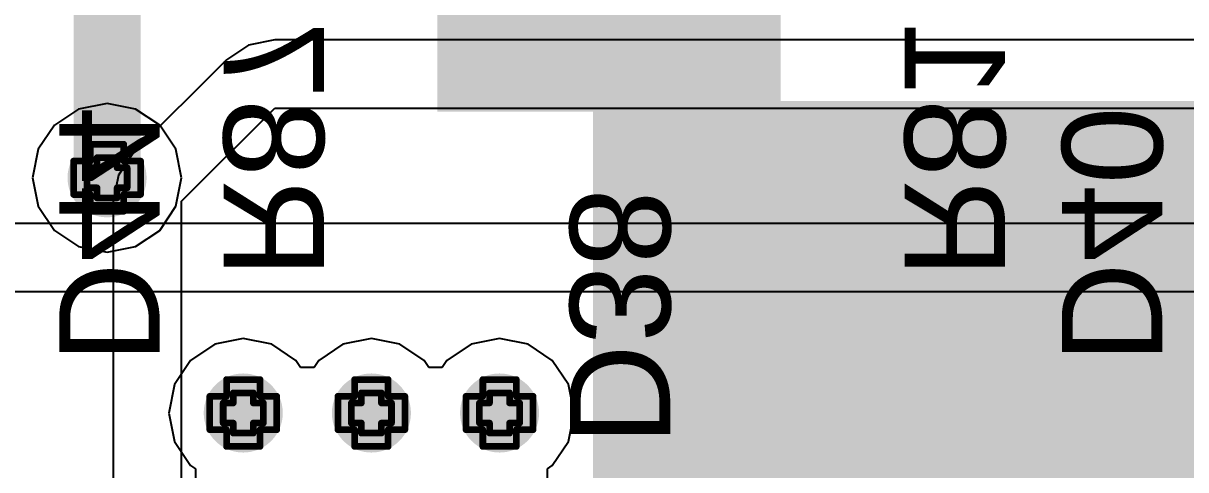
# Model space of a CAD drawing. Header units: inches. Extents: x 0 to 198, y 0 to 199.
# Drawn here: x 0.5417 to 0.889, y 3.9828 to 4.1162 of the extents above; entities that cross this region are included whole.
import ezdxf

# ---------------------------------------------------------------- set-up
doc = ezdxf.new("R2010")
doc.units = ezdxf.units.IN
doc.header["$MEASUREMENT"] = 0
for name, color, linetype in [('Bottom Layer', 5, 'Continuous'), ('Bottom Overlay', 54, 'Continuous'), ('Bottom Paste', 16, 'Continuous'), ('Bottom Solder', 6, 'Continuous'), ('Drill Drawing', 1, 'Continuous'), ('Layer 1', 16, 'Continuous'), ('Layer 2', 76, 'Continuous'), ('Top Layer', 1, 'Continuous'), ('Top Paste', 8, 'Continuous'), ('Top Solder', 216, 'Continuous'), ('Via Holes', 16, 'Continuous')]:
    doc.layers.add(name, color=color, linetype=linetype)
doc.styles.add('Arial', font='', dxfattribs={"height": 0.2})
doc.styles.get('Arial').set_extended_font_data('Arial')

# ---------------------------------------------------------------- blocks, each defined once
blk = doc.blocks.new('BH_18650_B1BA002_19')
at = {"layer": 'Top Layer'}
blk.add_hatch(color=1, dxfattribs=at).paths.add_polyline_path([(-0.30748, 1.7265), (-0.00748, 1.7265), (-0.00748, 1.5265), (-0.30748, 1.5265)])
at = {"layer": 'Top Paste'}
blk.add_hatch(color=8, dxfattribs=at).paths.add_polyline_path([(-0.30748, 1.7265), (-0.00748, 1.7265), (-0.00748, 1.5265), (-0.30748, 1.5265)])
at = {"layer": 'Top Solder'}
blk.add_hatch(color=216, dxfattribs=at).paths.add_polyline_path([(-0.30948, 1.7285), (-0.00548, 1.7285), (-0.00548, 1.5245), (-0.30948, 1.5245)])
blk = doc.blocks.new('SMB__B_261')
at = {"layer": 'Bottom Layer'}
for points in [[(-0.03543, 0.04724), (-0.03543, -0.04724), (-0.14567, -0.04724), (-0.14567, 0.04724)], [(0.14567, 0.04724), (0.14567, -0.04724), (0.03543, -0.04724), (0.03543, 0.04724)]]:
    blk.add_hatch(color=5, dxfattribs=at).paths.add_polyline_path(points)
at = {"layer": 'Bottom Overlay'}
for points in [[(0.10194, 0.04899), (0.18994, 0.04899), (0.18994, 0.07499), (0.10194, 0.07499)], [(0.14694, -0.05301), (0.18994, -0.05301), (0.18994, 0.06499), (0.14694, 0.06499)], [(0.10194, -0.07501), (0.18994, -0.07501), (0.18994, -0.04901), (0.10194, -0.04901)]]:
    blk.add_hatch(color=54, dxfattribs=at).paths.add_polyline_path(points)
at = {"layer": 'Bottom Paste'}
for points in [[(-0.03543, 0.04724), (-0.03543, -0.04724), (-0.14567, -0.04724), (-0.14567, 0.04724)], [(0.14567, 0.04724), (0.14567, -0.04724), (0.03543, -0.04724), (0.03543, 0.04724)]]:
    blk.add_hatch(color=16, dxfattribs=at).paths.add_polyline_path(points)
at = {"layer": 'Bottom Solder'}
for points in [[(-0.03143, 0.05124), (-0.03143, -0.05124), (-0.14967, -0.05124), (-0.14967, 0.05124)], [(0.14967, 0.05124), (0.14967, -0.05124), (0.03143, -0.05124), (0.03143, 0.05124)]]:
    blk.add_hatch(color=6, dxfattribs=at).paths.add_polyline_path(points)
at = {"layer": 'Bottom Overlay'}
for points in [[(-0.087, 0.073, 0.005, 0.005, 0), (0.102, 0.073, 0.005, 0.005, 0)], [(-0.087, 0.073, 0.005, 0.005, 0), (-0.087, 0.055, 0.005, 0.005, 0)], [(-0.087, -0.055, 0.005, 0.005, 0), (-0.087, -0.073, 0.005, 0.005, 0)], [(-0.087, -0.073, 0.005, 0.005, 0), (0.102, -0.073, 0.005, 0.005, 0)]]:
    blk.add_lwpolyline(points, format="xyseb", dxfattribs=at)
for points in [[(-0.08825, 0.073, 0.0025, 0.0025, 1), (-0.08575, 0.073, 0.0025, 0.0025, 1)], [(-0.08825, 0.073, 0.0025, 0.0025, 1), (-0.08575, 0.073, 0.0025, 0.0025, 1)], [(0.10075, 0.073, 0.0025, 0.0025, 1), (0.10325, 0.073, 0.0025, 0.0025, 1)], [(-0.08825, 0.055, 0.0025, 0.0025, 1), (-0.08575, 0.055, 0.0025, 0.0025, 1)], [(-0.08825, -0.055, 0.0025, 0.0025, 1), (-0.08575, -0.055, 0.0025, 0.0025, 1)], [(-0.08825, -0.073, 0.0025, 0.0025, 1), (-0.08575, -0.073, 0.0025, 0.0025, 1)], [(-0.08825, -0.073, 0.0025, 0.0025, 1), (-0.08575, -0.073, 0.0025, 0.0025, 1)], [(0.10075, -0.073, 0.0025, 0.0025, 1), (0.10325, -0.073, 0.0025, 0.0025, 1)]]:
    blk.add_lwpolyline(points, format="xyseb", close=True, dxfattribs=at)

msp = doc.modelspace()

# ---------------------------------------------------------------- hatches: boundary and pattern name
at = {"layer": 'Bottom Layer'}
h = msp.add_hatch(color=5, dxfattribs=at)
edge = h.paths.add_edge_path()
edge.add_arc((0.56676, 4.07), 0.01181, 0, 360)
h = msp.add_hatch(color=5, dxfattribs=at)
edge = h.paths.add_edge_path()
edge.add_arc((0.60744, 3.99973), 0.01181, 0, 360)
h = msp.add_hatch(color=5, dxfattribs=at)
edge = h.paths.add_edge_path()
edge.add_arc((0.64572, 3.99973), 0.01181, 0, 360)
h = msp.add_hatch(color=5, dxfattribs=at)
edge = h.paths.add_edge_path()
edge.add_arc((0.684, 3.99973), 0.01181, 0, 360)
at = {"layer": 'Layer 1'}
h = msp.add_hatch(color=16, dxfattribs=at)
edge = h.paths.add_edge_path()
edge.add_arc((0.56676, 4.07), 0.01181, 0, 360)
h = msp.add_hatch(color=16, dxfattribs=at)
edge = h.paths.add_edge_path()
edge.add_arc((0.60744, 3.99973), 0.01181, 0, 360)
h = msp.add_hatch(color=16, dxfattribs=at)
edge = h.paths.add_edge_path()
edge.add_arc((0.64572, 3.99973), 0.01181, 0, 360)
h = msp.add_hatch(color=16, dxfattribs=at)
edge = h.paths.add_edge_path()
edge.add_arc((0.684, 3.99973), 0.01181, 0, 360)
at = {"layer": 'Layer 2'}
h = msp.add_hatch(color=76, dxfattribs=at)
edge = h.paths.add_edge_path()
edge.add_arc((0.56676, 4.07), 0.01181, 0, 360)
h = msp.add_hatch(color=76, dxfattribs=at)
edge = h.paths.add_edge_path()
edge.add_arc((0.60744, 3.99973), 0.01181, 0, 360)
h = msp.add_hatch(color=76, dxfattribs=at)
edge = h.paths.add_edge_path()
edge.add_arc((0.64572, 3.99973), 0.01181, 0, 360)
h = msp.add_hatch(color=76, dxfattribs=at)
edge = h.paths.add_edge_path()
edge.add_arc((0.684, 3.99973), 0.01181, 0, 360)
at = {"layer": 'Top Layer'}
h = msp.add_hatch(color=1, dxfattribs=at)
edge = h.paths.add_edge_path()
edge.add_arc((0.56676, 4.07), 0.01181, 0, 360)
h = msp.add_hatch(color=1, dxfattribs=at)
edge = h.paths.add_edge_path()
edge.add_arc((0.60744, 3.99973), 0.01181, 0, 360)
h = msp.add_hatch(color=1, dxfattribs=at)
edge = h.paths.add_edge_path()
edge.add_arc((0.64572, 3.99973), 0.01181, 0, 360)
h = msp.add_hatch(color=1, dxfattribs=at)
edge = h.paths.add_edge_path()
edge.add_arc((0.684, 3.99973), 0.01181, 0, 360)
at = {"layer": 'Via Holes'}
h = msp.add_hatch(color=7, dxfattribs=at)
edge = h.paths.add_edge_path()
edge.add_arc((0.56676, 4.07), 0.00591, 0, 360)
h = msp.add_hatch(color=7, dxfattribs=at)
edge = h.paths.add_edge_path()
edge.add_arc((0.60744, 3.99973), 0.00591, 0, 360)
h = msp.add_hatch(color=7, dxfattribs=at)
edge = h.paths.add_edge_path()
edge.add_arc((0.64572, 3.99973), 0.00591, 0, 360)
h = msp.add_hatch(color=7, dxfattribs=at)
edge = h.paths.add_edge_path()
edge.add_arc((0.684, 3.99973), 0.00591, 0, 360)

# ---------------------------------------------------------------- linework, layer by layer
at = {"layer": 'Bottom Layer'}
for p, q in [((1.055, 4.05639), (0.36702, 4.05639)), ((0.36702, 4.036), (1.055, 4.036))]:
    msp.add_line(p, q, dxfattribs=at)
for points in [[(0.56676, 4.07, 0.02, 0.02, 0), (0.56676, 4.13892, 0.02, 0.02, 0)], [(0.68157, 4.10381, 0.02, 0.02, 0), (0.71668, 4.13892, 0.02, 0.02, 0)]]:
    msp.add_lwpolyline(points, format="xyseb", dxfattribs=at)
for points in [[(0.67657, 4.10381, 0.01, 0.01, 1), (0.68657, 4.10381, 0.01, 0.01, 1)], [(0.56176, 4.07, 0.01, 0.01, 1), (0.57176, 4.07, 0.01, 0.01, 1)]]:
    msp.add_lwpolyline(points, format="xyseb", close=True, dxfattribs=at)
at = {"layer": 'Drill Drawing'}
for points in [[(0.56176, 4.075, 0.002, 0.002, 0), (0.56176, 4.08, 0.002, 0.002, 0)], [(0.56176, 4.08, 0.002, 0.002, 0), (0.57176, 4.08, 0.002, 0.002, 0)], [(0.57176, 4.075, 0.002, 0.002, 0), (0.57176, 4.08, 0.002, 0.002, 0)], [(0.56376, 4.073, 0.002, 0.002, 0), (0.56376, 4.076, 0.002, 0.002, 0)], [(0.56376, 4.076, 0.002, 0.002, 0), (0.56976, 4.076, 0.002, 0.002, 0)], [(0.56976, 4.073, 0.002, 0.002, 0), (0.56976, 4.076, 0.002, 0.002, 0)], [(0.55676, 4.065, 0.002, 0.002, 0), (0.55676, 4.075, 0.002, 0.002, 0)], [(0.55676, 4.075, 0.002, 0.002, 0), (0.56176, 4.075, 0.002, 0.002, 0)], [(0.56076, 4.067, 0.002, 0.002, 0), (0.56076, 4.073, 0.002, 0.002, 0)], [(0.56076, 4.073, 0.002, 0.002, 0), (0.56376, 4.073, 0.002, 0.002, 0)], [(0.56976, 4.073, 0.002, 0.002, 0), (0.57276, 4.073, 0.002, 0.002, 0)], [(0.57176, 4.075, 0.002, 0.002, 0), (0.57676, 4.075, 0.002, 0.002, 0)], [(0.57276, 4.067, 0.002, 0.002, 0), (0.57276, 4.073, 0.002, 0.002, 0)], [(0.57676, 4.065, 0.002, 0.002, 0), (0.57676, 4.075, 0.002, 0.002, 0)], [(0.56076, 4.067, 0.002, 0.002, 0), (0.56376, 4.067, 0.002, 0.002, 0)], [(0.56376, 4.064, 0.002, 0.002, 0), (0.56376, 4.067, 0.002, 0.002, 0)], [(0.56976, 4.067, 0.002, 0.002, 0), (0.57276, 4.067, 0.002, 0.002, 0)], [(0.56976, 4.064, 0.002, 0.002, 0), (0.56976, 4.067, 0.002, 0.002, 0)], [(0.55676, 4.065, 0.002, 0.002, 0), (0.56176, 4.065, 0.002, 0.002, 0)], [(0.56176, 4.06, 0.002, 0.002, 0), (0.56176, 4.065, 0.002, 0.002, 0)], [(0.56376, 4.064, 0.002, 0.002, 0), (0.56976, 4.064, 0.002, 0.002, 0)], [(0.57176, 4.065, 0.002, 0.002, 0), (0.57676, 4.065, 0.002, 0.002, 0)], [(0.57176, 4.06, 0.002, 0.002, 0), (0.57176, 4.065, 0.002, 0.002, 0)], [(0.56176, 4.06, 0.002, 0.002, 0), (0.57176, 4.06, 0.002, 0.002, 0)], [(0.60244, 4.00473, 0.002, 0.002, 0), (0.60244, 4.00973, 0.002, 0.002, 0)], [(0.60244, 4.00973, 0.002, 0.002, 0), (0.61244, 4.00973, 0.002, 0.002, 0)], [(0.61244, 4.00473, 0.002, 0.002, 0), (0.61244, 4.00973, 0.002, 0.002, 0)], [(0.64072, 4.00473, 0.002, 0.002, 0), (0.64072, 4.00973, 0.002, 0.002, 0)], [(0.64072, 4.00973, 0.002, 0.002, 0), (0.65072, 4.00973, 0.002, 0.002, 0)], [(0.65072, 4.00473, 0.002, 0.002, 0), (0.65072, 4.00973, 0.002, 0.002, 0)], [(0.679, 4.00473, 0.002, 0.002, 0), (0.679, 4.00973, 0.002, 0.002, 0)], [(0.679, 4.00973, 0.002, 0.002, 0), (0.689, 4.00973, 0.002, 0.002, 0)], [(0.689, 4.00473, 0.002, 0.002, 0), (0.689, 4.00973, 0.002, 0.002, 0)], [(0.59744, 3.99473, 0.002, 0.002, 0), (0.59744, 4.00473, 0.002, 0.002, 0)], [(0.59744, 4.00473, 0.002, 0.002, 0), (0.60244, 4.00473, 0.002, 0.002, 0)], [(0.60444, 4.00273, 0.002, 0.002, 0), (0.60444, 4.00573, 0.002, 0.002, 0)], [(0.60444, 4.00573, 0.002, 0.002, 0), (0.61044, 4.00573, 0.002, 0.002, 0)], [(0.61044, 4.00273, 0.002, 0.002, 0), (0.61044, 4.00573, 0.002, 0.002, 0)], [(0.61244, 4.00473, 0.002, 0.002, 0), (0.61744, 4.00473, 0.002, 0.002, 0)], [(0.61744, 3.99473, 0.002, 0.002, 0), (0.61744, 4.00473, 0.002, 0.002, 0)], [(0.63572, 3.99473, 0.002, 0.002, 0), (0.63572, 4.00473, 0.002, 0.002, 0)], [(0.63572, 4.00473, 0.002, 0.002, 0), (0.64072, 4.00473, 0.002, 0.002, 0)], [(0.64272, 4.00273, 0.002, 0.002, 0), (0.64272, 4.00573, 0.002, 0.002, 0)], [(0.64272, 4.00573, 0.002, 0.002, 0), (0.64872, 4.00573, 0.002, 0.002, 0)], [(0.64872, 4.00273, 0.002, 0.002, 0), (0.64872, 4.00573, 0.002, 0.002, 0)], [(0.65072, 4.00473, 0.002, 0.002, 0), (0.65572, 4.00473, 0.002, 0.002, 0)], [(0.65572, 3.99473, 0.002, 0.002, 0), (0.65572, 4.00473, 0.002, 0.002, 0)], [(0.674, 3.99473, 0.002, 0.002, 0), (0.674, 4.00473, 0.002, 0.002, 0)], [(0.674, 4.00473, 0.002, 0.002, 0), (0.679, 4.00473, 0.002, 0.002, 0)], [(0.681, 4.00273, 0.002, 0.002, 0), (0.681, 4.00573, 0.002, 0.002, 0)], [(0.681, 4.00573, 0.002, 0.002, 0), (0.687, 4.00573, 0.002, 0.002, 0)], [(0.687, 4.00273, 0.002, 0.002, 0), (0.687, 4.00573, 0.002, 0.002, 0)], [(0.689, 4.00473, 0.002, 0.002, 0), (0.694, 4.00473, 0.002, 0.002, 0)], [(0.694, 3.99473, 0.002, 0.002, 0), (0.694, 4.00473, 0.002, 0.002, 0)], [(0.60144, 3.99673, 0.002, 0.002, 0), (0.60144, 4.00273, 0.002, 0.002, 0)], [(0.60144, 4.00273, 0.002, 0.002, 0), (0.60444, 4.00273, 0.002, 0.002, 0)], [(0.61044, 4.00273, 0.002, 0.002, 0), (0.61344, 4.00273, 0.002, 0.002, 0)], [(0.61344, 3.99673, 0.002, 0.002, 0), (0.61344, 4.00273, 0.002, 0.002, 0)], [(0.63972, 3.99673, 0.002, 0.002, 0), (0.63972, 4.00273, 0.002, 0.002, 0)], [(0.63972, 4.00273, 0.002, 0.002, 0), (0.64272, 4.00273, 0.002, 0.002, 0)], [(0.64872, 4.00273, 0.002, 0.002, 0), (0.65172, 4.00273, 0.002, 0.002, 0)], [(0.65172, 3.99673, 0.002, 0.002, 0), (0.65172, 4.00273, 0.002, 0.002, 0)], [(0.678, 3.99673, 0.002, 0.002, 0), (0.678, 4.00273, 0.002, 0.002, 0)], [(0.678, 4.00273, 0.002, 0.002, 0), (0.681, 4.00273, 0.002, 0.002, 0)], [(0.687, 4.00273, 0.002, 0.002, 0), (0.69, 4.00273, 0.002, 0.002, 0)], [(0.69, 3.99673, 0.002, 0.002, 0), (0.69, 4.00273, 0.002, 0.002, 0)], [(0.60144, 3.99673, 0.002, 0.002, 0), (0.60444, 3.99673, 0.002, 0.002, 0)], [(0.60444, 3.99373, 0.002, 0.002, 0), (0.60444, 3.99673, 0.002, 0.002, 0)], [(0.61044, 3.99673, 0.002, 0.002, 0), (0.61344, 3.99673, 0.002, 0.002, 0)], [(0.61044, 3.99373, 0.002, 0.002, 0), (0.61044, 3.99673, 0.002, 0.002, 0)], [(0.63972, 3.99673, 0.002, 0.002, 0), (0.64272, 3.99673, 0.002, 0.002, 0)], [(0.64272, 3.99373, 0.002, 0.002, 0), (0.64272, 3.99673, 0.002, 0.002, 0)], [(0.64872, 3.99673, 0.002, 0.002, 0), (0.65172, 3.99673, 0.002, 0.002, 0)], [(0.64872, 3.99373, 0.002, 0.002, 0), (0.64872, 3.99673, 0.002, 0.002, 0)], [(0.678, 3.99673, 0.002, 0.002, 0), (0.681, 3.99673, 0.002, 0.002, 0)], [(0.681, 3.99373, 0.002, 0.002, 0), (0.681, 3.99673, 0.002, 0.002, 0)], [(0.687, 3.99673, 0.002, 0.002, 0), (0.69, 3.99673, 0.002, 0.002, 0)], [(0.687, 3.99373, 0.002, 0.002, 0), (0.687, 3.99673, 0.002, 0.002, 0)], [(0.59744, 3.99473, 0.002, 0.002, 0), (0.60244, 3.99473, 0.002, 0.002, 0)], [(0.60244, 3.98973, 0.002, 0.002, 0), (0.60244, 3.99473, 0.002, 0.002, 0)], [(0.60444, 3.99373, 0.002, 0.002, 0), (0.61044, 3.99373, 0.002, 0.002, 0)], [(0.61244, 3.99473, 0.002, 0.002, 0), (0.61744, 3.99473, 0.002, 0.002, 0)], [(0.61244, 3.98973, 0.002, 0.002, 0), (0.61244, 3.99473, 0.002, 0.002, 0)], [(0.63572, 3.99473, 0.002, 0.002, 0), (0.64072, 3.99473, 0.002, 0.002, 0)], [(0.64072, 3.98973, 0.002, 0.002, 0), (0.64072, 3.99473, 0.002, 0.002, 0)], [(0.64272, 3.99373, 0.002, 0.002, 0), (0.64872, 3.99373, 0.002, 0.002, 0)], [(0.65072, 3.99473, 0.002, 0.002, 0), (0.65572, 3.99473, 0.002, 0.002, 0)], [(0.65072, 3.98973, 0.002, 0.002, 0), (0.65072, 3.99473, 0.002, 0.002, 0)], [(0.674, 3.99473, 0.002, 0.002, 0), (0.679, 3.99473, 0.002, 0.002, 0)], [(0.679, 3.98973, 0.002, 0.002, 0), (0.679, 3.99473, 0.002, 0.002, 0)], [(0.681, 3.99373, 0.002, 0.002, 0), (0.687, 3.99373, 0.002, 0.002, 0)], [(0.689, 3.99473, 0.002, 0.002, 0), (0.694, 3.99473, 0.002, 0.002, 0)], [(0.689, 3.98973, 0.002, 0.002, 0), (0.689, 3.99473, 0.002, 0.002, 0)], [(0.60244, 3.98973, 0.002, 0.002, 0), (0.61244, 3.98973, 0.002, 0.002, 0)], [(0.64072, 3.98973, 0.002, 0.002, 0), (0.65072, 3.98973, 0.002, 0.002, 0)], [(0.679, 3.98973, 0.002, 0.002, 0), (0.689, 3.98973, 0.002, 0.002, 0)]]:
    msp.add_lwpolyline(points, format="xyseb", dxfattribs=at)
for points in [[(0.56126, 4.08, 0.001, 0.001, 1), (0.56226, 4.08, 0.001, 0.001, 1)], [(0.56126, 4.08, 0.001, 0.001, 1), (0.56226, 4.08, 0.001, 0.001, 1)], [(0.57126, 4.08, 0.001, 0.001, 1), (0.57226, 4.08, 0.001, 0.001, 1)], [(0.57126, 4.08, 0.001, 0.001, 1), (0.57226, 4.08, 0.001, 0.001, 1)], [(0.56326, 4.076, 0.001, 0.001, 1), (0.56426, 4.076, 0.001, 0.001, 1)], [(0.56326, 4.076, 0.001, 0.001, 1), (0.56426, 4.076, 0.001, 0.001, 1)], [(0.56926, 4.076, 0.001, 0.001, 1), (0.57026, 4.076, 0.001, 0.001, 1)], [(0.56926, 4.076, 0.001, 0.001, 1), (0.57026, 4.076, 0.001, 0.001, 1)], [(0.55626, 4.075, 0.001, 0.001, 1), (0.55726, 4.075, 0.001, 0.001, 1)], [(0.55626, 4.075, 0.001, 0.001, 1), (0.55726, 4.075, 0.001, 0.001, 1)], [(0.56026, 4.073, 0.001, 0.001, 1), (0.56126, 4.073, 0.001, 0.001, 1)], [(0.56026, 4.073, 0.001, 0.001, 1), (0.56126, 4.073, 0.001, 0.001, 1)], [(0.56126, 4.075, 0.001, 0.001, 1), (0.56226, 4.075, 0.001, 0.001, 1)], [(0.56126, 4.075, 0.001, 0.001, 1), (0.56226, 4.075, 0.001, 0.001, 1)], [(0.56326, 4.073, 0.001, 0.001, 1), (0.56426, 4.073, 0.001, 0.001, 1)], [(0.56326, 4.073, 0.001, 0.001, 1), (0.56426, 4.073, 0.001, 0.001, 1)], [(0.56926, 4.073, 0.001, 0.001, 1), (0.57026, 4.073, 0.001, 0.001, 1)], [(0.56926, 4.073, 0.001, 0.001, 1), (0.57026, 4.073, 0.001, 0.001, 1)], [(0.57126, 4.075, 0.001, 0.001, 1), (0.57226, 4.075, 0.001, 0.001, 1)], [(0.57126, 4.075, 0.001, 0.001, 1), (0.57226, 4.075, 0.001, 0.001, 1)], [(0.57226, 4.073, 0.001, 0.001, 1), (0.57326, 4.073, 0.001, 0.001, 1)], [(0.57226, 4.073, 0.001, 0.001, 1), (0.57326, 4.073, 0.001, 0.001, 1)], [(0.57626, 4.075, 0.001, 0.001, 1), (0.57726, 4.075, 0.001, 0.001, 1)], [(0.57626, 4.075, 0.001, 0.001, 1), (0.57726, 4.075, 0.001, 0.001, 1)], [(0.56026, 4.067, 0.001, 0.001, 1), (0.56126, 4.067, 0.001, 0.001, 1)], [(0.56026, 4.067, 0.001, 0.001, 1), (0.56126, 4.067, 0.001, 0.001, 1)], [(0.56326, 4.067, 0.001, 0.001, 1), (0.56426, 4.067, 0.001, 0.001, 1)], [(0.56326, 4.067, 0.001, 0.001, 1), (0.56426, 4.067, 0.001, 0.001, 1)], [(0.56926, 4.067, 0.001, 0.001, 1), (0.57026, 4.067, 0.001, 0.001, 1)], [(0.56926, 4.067, 0.001, 0.001, 1), (0.57026, 4.067, 0.001, 0.001, 1)], [(0.57226, 4.067, 0.001, 0.001, 1), (0.57326, 4.067, 0.001, 0.001, 1)], [(0.57226, 4.067, 0.001, 0.001, 1), (0.57326, 4.067, 0.001, 0.001, 1)], [(0.55626, 4.065, 0.001, 0.001, 1), (0.55726, 4.065, 0.001, 0.001, 1)], [(0.55626, 4.065, 0.001, 0.001, 1), (0.55726, 4.065, 0.001, 0.001, 1)], [(0.56126, 4.065, 0.001, 0.001, 1), (0.56226, 4.065, 0.001, 0.001, 1)], [(0.56126, 4.065, 0.001, 0.001, 1), (0.56226, 4.065, 0.001, 0.001, 1)], [(0.56326, 4.064, 0.001, 0.001, 1), (0.56426, 4.064, 0.001, 0.001, 1)], [(0.56326, 4.064, 0.001, 0.001, 1), (0.56426, 4.064, 0.001, 0.001, 1)], [(0.56926, 4.064, 0.001, 0.001, 1), (0.57026, 4.064, 0.001, 0.001, 1)], [(0.56926, 4.064, 0.001, 0.001, 1), (0.57026, 4.064, 0.001, 0.001, 1)], [(0.57126, 4.065, 0.001, 0.001, 1), (0.57226, 4.065, 0.001, 0.001, 1)], [(0.57126, 4.065, 0.001, 0.001, 1), (0.57226, 4.065, 0.001, 0.001, 1)], [(0.57626, 4.065, 0.001, 0.001, 1), (0.57726, 4.065, 0.001, 0.001, 1)], [(0.57626, 4.065, 0.001, 0.001, 1), (0.57726, 4.065, 0.001, 0.001, 1)], [(0.56126, 4.06, 0.001, 0.001, 1), (0.56226, 4.06, 0.001, 0.001, 1)], [(0.56126, 4.06, 0.001, 0.001, 1), (0.56226, 4.06, 0.001, 0.001, 1)], [(0.57126, 4.06, 0.001, 0.001, 1), (0.57226, 4.06, 0.001, 0.001, 1)], [(0.57126, 4.06, 0.001, 0.001, 1), (0.57226, 4.06, 0.001, 0.001, 1)], [(0.60194, 4.00973, 0.001, 0.001, 1), (0.60294, 4.00973, 0.001, 0.001, 1)], [(0.60194, 4.00973, 0.001, 0.001, 1), (0.60294, 4.00973, 0.001, 0.001, 1)], [(0.61194, 4.00973, 0.001, 0.001, 1), (0.61294, 4.00973, 0.001, 0.001, 1)], [(0.61194, 4.00973, 0.001, 0.001, 1), (0.61294, 4.00973, 0.001, 0.001, 1)], [(0.64022, 4.00973, 0.001, 0.001, 1), (0.64122, 4.00973, 0.001, 0.001, 1)], [(0.64022, 4.00973, 0.001, 0.001, 1), (0.64122, 4.00973, 0.001, 0.001, 1)], [(0.65022, 4.00973, 0.001, 0.001, 1), (0.65122, 4.00973, 0.001, 0.001, 1)], [(0.65022, 4.00973, 0.001, 0.001, 1), (0.65122, 4.00973, 0.001, 0.001, 1)], [(0.6785, 4.00973, 0.001, 0.001, 1), (0.6795, 4.00973, 0.001, 0.001, 1)], [(0.6785, 4.00973, 0.001, 0.001, 1), (0.6795, 4.00973, 0.001, 0.001, 1)], [(0.6885, 4.00973, 0.001, 0.001, 1), (0.6895, 4.00973, 0.001, 0.001, 1)], [(0.6885, 4.00973, 0.001, 0.001, 1), (0.6895, 4.00973, 0.001, 0.001, 1)], [(0.59694, 4.00473, 0.001, 0.001, 1), (0.59794, 4.00473, 0.001, 0.001, 1)], [(0.59694, 4.00473, 0.001, 0.001, 1), (0.59794, 4.00473, 0.001, 0.001, 1)], [(0.60194, 4.00473, 0.001, 0.001, 1), (0.60294, 4.00473, 0.001, 0.001, 1)], [(0.60194, 4.00473, 0.001, 0.001, 1), (0.60294, 4.00473, 0.001, 0.001, 1)], [(0.60394, 4.00573, 0.001, 0.001, 1), (0.60494, 4.00573, 0.001, 0.001, 1)], [(0.60394, 4.00573, 0.001, 0.001, 1), (0.60494, 4.00573, 0.001, 0.001, 1)], [(0.60994, 4.00573, 0.001, 0.001, 1), (0.61094, 4.00573, 0.001, 0.001, 1)], [(0.60994, 4.00573, 0.001, 0.001, 1), (0.61094, 4.00573, 0.001, 0.001, 1)], [(0.61194, 4.00473, 0.001, 0.001, 1), (0.61294, 4.00473, 0.001, 0.001, 1)], [(0.61194, 4.00473, 0.001, 0.001, 1), (0.61294, 4.00473, 0.001, 0.001, 1)], [(0.61694, 4.00473, 0.001, 0.001, 1), (0.61794, 4.00473, 0.001, 0.001, 1)], [(0.61694, 4.00473, 0.001, 0.001, 1), (0.61794, 4.00473, 0.001, 0.001, 1)], [(0.63522, 4.00473, 0.001, 0.001, 1), (0.63622, 4.00473, 0.001, 0.001, 1)], [(0.63522, 4.00473, 0.001, 0.001, 1), (0.63622, 4.00473, 0.001, 0.001, 1)], [(0.64022, 4.00473, 0.001, 0.001, 1), (0.64122, 4.00473, 0.001, 0.001, 1)], [(0.64022, 4.00473, 0.001, 0.001, 1), (0.64122, 4.00473, 0.001, 0.001, 1)], [(0.64222, 4.00573, 0.001, 0.001, 1), (0.64322, 4.00573, 0.001, 0.001, 1)], [(0.64222, 4.00573, 0.001, 0.001, 1), (0.64322, 4.00573, 0.001, 0.001, 1)], [(0.64822, 4.00573, 0.001, 0.001, 1), (0.64922, 4.00573, 0.001, 0.001, 1)], [(0.64822, 4.00573, 0.001, 0.001, 1), (0.64922, 4.00573, 0.001, 0.001, 1)], [(0.65022, 4.00473, 0.001, 0.001, 1), (0.65122, 4.00473, 0.001, 0.001, 1)], [(0.65022, 4.00473, 0.001, 0.001, 1), (0.65122, 4.00473, 0.001, 0.001, 1)], [(0.65522, 4.00473, 0.001, 0.001, 1), (0.65622, 4.00473, 0.001, 0.001, 1)], [(0.65522, 4.00473, 0.001, 0.001, 1), (0.65622, 4.00473, 0.001, 0.001, 1)], [(0.6735, 4.00473, 0.001, 0.001, 1), (0.6745, 4.00473, 0.001, 0.001, 1)], [(0.6735, 4.00473, 0.001, 0.001, 1), (0.6745, 4.00473, 0.001, 0.001, 1)], [(0.6785, 4.00473, 0.001, 0.001, 1), (0.6795, 4.00473, 0.001, 0.001, 1)], [(0.6785, 4.00473, 0.001, 0.001, 1), (0.6795, 4.00473, 0.001, 0.001, 1)], [(0.6805, 4.00573, 0.001, 0.001, 1), (0.6815, 4.00573, 0.001, 0.001, 1)], [(0.6805, 4.00573, 0.001, 0.001, 1), (0.6815, 4.00573, 0.001, 0.001, 1)], [(0.6865, 4.00573, 0.001, 0.001, 1), (0.6875, 4.00573, 0.001, 0.001, 1)], [(0.6865, 4.00573, 0.001, 0.001, 1), (0.6875, 4.00573, 0.001, 0.001, 1)], [(0.6885, 4.00473, 0.001, 0.001, 1), (0.6895, 4.00473, 0.001, 0.001, 1)], [(0.6885, 4.00473, 0.001, 0.001, 1), (0.6895, 4.00473, 0.001, 0.001, 1)], [(0.6935, 4.00473, 0.001, 0.001, 1), (0.6945, 4.00473, 0.001, 0.001, 1)], [(0.6935, 4.00473, 0.001, 0.001, 1), (0.6945, 4.00473, 0.001, 0.001, 1)], [(0.60094, 4.00273, 0.001, 0.001, 1), (0.60194, 4.00273, 0.001, 0.001, 1)], [(0.60094, 4.00273, 0.001, 0.001, 1), (0.60194, 4.00273, 0.001, 0.001, 1)], [(0.60394, 4.00273, 0.001, 0.001, 1), (0.60494, 4.00273, 0.001, 0.001, 1)], [(0.60394, 4.00273, 0.001, 0.001, 1), (0.60494, 4.00273, 0.001, 0.001, 1)], [(0.60994, 4.00273, 0.001, 0.001, 1), (0.61094, 4.00273, 0.001, 0.001, 1)], [(0.60994, 4.00273, 0.001, 0.001, 1), (0.61094, 4.00273, 0.001, 0.001, 1)], [(0.61294, 4.00273, 0.001, 0.001, 1), (0.61394, 4.00273, 0.001, 0.001, 1)], [(0.61294, 4.00273, 0.001, 0.001, 1), (0.61394, 4.00273, 0.001, 0.001, 1)], [(0.63922, 4.00273, 0.001, 0.001, 1), (0.64022, 4.00273, 0.001, 0.001, 1)], [(0.63922, 4.00273, 0.001, 0.001, 1), (0.64022, 4.00273, 0.001, 0.001, 1)], [(0.64222, 4.00273, 0.001, 0.001, 1), (0.64322, 4.00273, 0.001, 0.001, 1)], [(0.64222, 4.00273, 0.001, 0.001, 1), (0.64322, 4.00273, 0.001, 0.001, 1)], [(0.64822, 4.00273, 0.001, 0.001, 1), (0.64922, 4.00273, 0.001, 0.001, 1)], [(0.64822, 4.00273, 0.001, 0.001, 1), (0.64922, 4.00273, 0.001, 0.001, 1)], [(0.65122, 4.00273, 0.001, 0.001, 1), (0.65222, 4.00273, 0.001, 0.001, 1)], [(0.65122, 4.00273, 0.001, 0.001, 1), (0.65222, 4.00273, 0.001, 0.001, 1)], [(0.6775, 4.00273, 0.001, 0.001, 1), (0.6785, 4.00273, 0.001, 0.001, 1)], [(0.6775, 4.00273, 0.001, 0.001, 1), (0.6785, 4.00273, 0.001, 0.001, 1)], [(0.6805, 4.00273, 0.001, 0.001, 1), (0.6815, 4.00273, 0.001, 0.001, 1)], [(0.6805, 4.00273, 0.001, 0.001, 1), (0.6815, 4.00273, 0.001, 0.001, 1)], [(0.6865, 4.00273, 0.001, 0.001, 1), (0.6875, 4.00273, 0.001, 0.001, 1)], [(0.6865, 4.00273, 0.001, 0.001, 1), (0.6875, 4.00273, 0.001, 0.001, 1)], [(0.6895, 4.00273, 0.001, 0.001, 1), (0.6905, 4.00273, 0.001, 0.001, 1)], [(0.6895, 4.00273, 0.001, 0.001, 1), (0.6905, 4.00273, 0.001, 0.001, 1)], [(0.60094, 3.99673, 0.001, 0.001, 1), (0.60194, 3.99673, 0.001, 0.001, 1)], [(0.60094, 3.99673, 0.001, 0.001, 1), (0.60194, 3.99673, 0.001, 0.001, 1)], [(0.60394, 3.99673, 0.001, 0.001, 1), (0.60494, 3.99673, 0.001, 0.001, 1)], [(0.60394, 3.99673, 0.001, 0.001, 1), (0.60494, 3.99673, 0.001, 0.001, 1)], [(0.60994, 3.99673, 0.001, 0.001, 1), (0.61094, 3.99673, 0.001, 0.001, 1)], [(0.60994, 3.99673, 0.001, 0.001, 1), (0.61094, 3.99673, 0.001, 0.001, 1)], [(0.61294, 3.99673, 0.001, 0.001, 1), (0.61394, 3.99673, 0.001, 0.001, 1)], [(0.61294, 3.99673, 0.001, 0.001, 1), (0.61394, 3.99673, 0.001, 0.001, 1)], [(0.63922, 3.99673, 0.001, 0.001, 1), (0.64022, 3.99673, 0.001, 0.001, 1)], [(0.63922, 3.99673, 0.001, 0.001, 1), (0.64022, 3.99673, 0.001, 0.001, 1)], [(0.64222, 3.99673, 0.001, 0.001, 1), (0.64322, 3.99673, 0.001, 0.001, 1)], [(0.64222, 3.99673, 0.001, 0.001, 1), (0.64322, 3.99673, 0.001, 0.001, 1)], [(0.64822, 3.99673, 0.001, 0.001, 1), (0.64922, 3.99673, 0.001, 0.001, 1)], [(0.64822, 3.99673, 0.001, 0.001, 1), (0.64922, 3.99673, 0.001, 0.001, 1)], [(0.65122, 3.99673, 0.001, 0.001, 1), (0.65222, 3.99673, 0.001, 0.001, 1)], [(0.65122, 3.99673, 0.001, 0.001, 1), (0.65222, 3.99673, 0.001, 0.001, 1)], [(0.6775, 3.99673, 0.001, 0.001, 1), (0.6785, 3.99673, 0.001, 0.001, 1)], [(0.6775, 3.99673, 0.001, 0.001, 1), (0.6785, 3.99673, 0.001, 0.001, 1)], [(0.6805, 3.99673, 0.001, 0.001, 1), (0.6815, 3.99673, 0.001, 0.001, 1)], [(0.6805, 3.99673, 0.001, 0.001, 1), (0.6815, 3.99673, 0.001, 0.001, 1)], [(0.6865, 3.99673, 0.001, 0.001, 1), (0.6875, 3.99673, 0.001, 0.001, 1)], [(0.6865, 3.99673, 0.001, 0.001, 1), (0.6875, 3.99673, 0.001, 0.001, 1)], [(0.6895, 3.99673, 0.001, 0.001, 1), (0.6905, 3.99673, 0.001, 0.001, 1)], [(0.6895, 3.99673, 0.001, 0.001, 1), (0.6905, 3.99673, 0.001, 0.001, 1)], [(0.59694, 3.99473, 0.001, 0.001, 1), (0.59794, 3.99473, 0.001, 0.001, 1)], [(0.59694, 3.99473, 0.001, 0.001, 1), (0.59794, 3.99473, 0.001, 0.001, 1)], [(0.60194, 3.99473, 0.001, 0.001, 1), (0.60294, 3.99473, 0.001, 0.001, 1)], [(0.60194, 3.99473, 0.001, 0.001, 1), (0.60294, 3.99473, 0.001, 0.001, 1)], [(0.60394, 3.99373, 0.001, 0.001, 1), (0.60494, 3.99373, 0.001, 0.001, 1)], [(0.60394, 3.99373, 0.001, 0.001, 1), (0.60494, 3.99373, 0.001, 0.001, 1)], [(0.60994, 3.99373, 0.001, 0.001, 1), (0.61094, 3.99373, 0.001, 0.001, 1)], [(0.60994, 3.99373, 0.001, 0.001, 1), (0.61094, 3.99373, 0.001, 0.001, 1)], [(0.61194, 3.99473, 0.001, 0.001, 1), (0.61294, 3.99473, 0.001, 0.001, 1)], [(0.61194, 3.99473, 0.001, 0.001, 1), (0.61294, 3.99473, 0.001, 0.001, 1)], [(0.61694, 3.99473, 0.001, 0.001, 1), (0.61794, 3.99473, 0.001, 0.001, 1)], [(0.61694, 3.99473, 0.001, 0.001, 1), (0.61794, 3.99473, 0.001, 0.001, 1)], [(0.63522, 3.99473, 0.001, 0.001, 1), (0.63622, 3.99473, 0.001, 0.001, 1)], [(0.63522, 3.99473, 0.001, 0.001, 1), (0.63622, 3.99473, 0.001, 0.001, 1)], [(0.64022, 3.99473, 0.001, 0.001, 1), (0.64122, 3.99473, 0.001, 0.001, 1)], [(0.64022, 3.99473, 0.001, 0.001, 1), (0.64122, 3.99473, 0.001, 0.001, 1)], [(0.64222, 3.99373, 0.001, 0.001, 1), (0.64322, 3.99373, 0.001, 0.001, 1)], [(0.64222, 3.99373, 0.001, 0.001, 1), (0.64322, 3.99373, 0.001, 0.001, 1)], [(0.64822, 3.99373, 0.001, 0.001, 1), (0.64922, 3.99373, 0.001, 0.001, 1)], [(0.64822, 3.99373, 0.001, 0.001, 1), (0.64922, 3.99373, 0.001, 0.001, 1)], [(0.65022, 3.99473, 0.001, 0.001, 1), (0.65122, 3.99473, 0.001, 0.001, 1)], [(0.65022, 3.99473, 0.001, 0.001, 1), (0.65122, 3.99473, 0.001, 0.001, 1)], [(0.65522, 3.99473, 0.001, 0.001, 1), (0.65622, 3.99473, 0.001, 0.001, 1)], [(0.65522, 3.99473, 0.001, 0.001, 1), (0.65622, 3.99473, 0.001, 0.001, 1)], [(0.6735, 3.99473, 0.001, 0.001, 1), (0.6745, 3.99473, 0.001, 0.001, 1)], [(0.6735, 3.99473, 0.001, 0.001, 1), (0.6745, 3.99473, 0.001, 0.001, 1)], [(0.6785, 3.99473, 0.001, 0.001, 1), (0.6795, 3.99473, 0.001, 0.001, 1)], [(0.6785, 3.99473, 0.001, 0.001, 1), (0.6795, 3.99473, 0.001, 0.001, 1)], [(0.6805, 3.99373, 0.001, 0.001, 1), (0.6815, 3.99373, 0.001, 0.001, 1)], [(0.6805, 3.99373, 0.001, 0.001, 1), (0.6815, 3.99373, 0.001, 0.001, 1)], [(0.6865, 3.99373, 0.001, 0.001, 1), (0.6875, 3.99373, 0.001, 0.001, 1)], [(0.6865, 3.99373, 0.001, 0.001, 1), (0.6875, 3.99373, 0.001, 0.001, 1)], [(0.6885, 3.99473, 0.001, 0.001, 1), (0.6895, 3.99473, 0.001, 0.001, 1)], [(0.6885, 3.99473, 0.001, 0.001, 1), (0.6895, 3.99473, 0.001, 0.001, 1)], [(0.6935, 3.99473, 0.001, 0.001, 1), (0.6945, 3.99473, 0.001, 0.001, 1)], [(0.6935, 3.99473, 0.001, 0.001, 1), (0.6945, 3.99473, 0.001, 0.001, 1)], [(0.60194, 3.98973, 0.001, 0.001, 1), (0.60294, 3.98973, 0.001, 0.001, 1)], [(0.60194, 3.98973, 0.001, 0.001, 1), (0.60294, 3.98973, 0.001, 0.001, 1)], [(0.61194, 3.98973, 0.001, 0.001, 1), (0.61294, 3.98973, 0.001, 0.001, 1)], [(0.61194, 3.98973, 0.001, 0.001, 1), (0.61294, 3.98973, 0.001, 0.001, 1)], [(0.64022, 3.98973, 0.001, 0.001, 1), (0.64122, 3.98973, 0.001, 0.001, 1)], [(0.64022, 3.98973, 0.001, 0.001, 1), (0.64122, 3.98973, 0.001, 0.001, 1)], [(0.65022, 3.98973, 0.001, 0.001, 1), (0.65122, 3.98973, 0.001, 0.001, 1)], [(0.65022, 3.98973, 0.001, 0.001, 1), (0.65122, 3.98973, 0.001, 0.001, 1)], [(0.6785, 3.98973, 0.001, 0.001, 1), (0.6795, 3.98973, 0.001, 0.001, 1)], [(0.6785, 3.98973, 0.001, 0.001, 1), (0.6795, 3.98973, 0.001, 0.001, 1)], [(0.6885, 3.98973, 0.001, 0.001, 1), (0.6895, 3.98973, 0.001, 0.001, 1)], [(0.6885, 3.98973, 0.001, 0.001, 1), (0.6895, 3.98973, 0.001, 0.001, 1)]]:
    msp.add_lwpolyline(points, format="xyseb", close=True, dxfattribs=at)
at = {"layer": 'Layer 1'}
for p, q in [((0.60744, 4.02197), (0.59893, 4.02028)), ((0.61595, 4.02028), (0.60744, 4.02197)), ((0.64572, 4.02197), (0.63721, 4.02028)), ((0.65423, 4.02028), (0.64572, 4.02197)), ((0.684, 4.02197), (0.67549, 4.02028)), ((0.69251, 4.02028), (0.684, 4.02197)), ((0.59893, 4.02028), (0.59171, 4.01546)), ((0.62316, 4.01546), (0.61595, 4.02028)), ((0.63721, 4.02028), (0.62999, 4.01546)), ((0.66144, 4.01546), (0.65423, 4.02028)), ((0.67549, 4.02028), (0.66828, 4.01546)), ((0.69972, 4.01546), (0.69251, 4.02028)), ((0.59171, 4.01546), (0.58689, 4.00824)), ((0.62458, 4.01334), (0.62316, 4.01546)), ((0.62999, 4.01546), (0.62858, 4.01334)), ((0.66286, 4.01334), (0.66144, 4.01546)), ((0.66828, 4.01546), (0.66686, 4.01334)), ((0.70455, 4.00824), (0.69972, 4.01546)), ((0.62858, 4.01334), (0.62458, 4.01334)), ((0.66686, 4.01334), (0.66286, 4.01334)), ((0.58689, 4.00824), (0.5852, 3.99973)), ((0.70624, 3.99973), (0.70455, 4.00824)), ((0.5852, 3.99973), (0.58689, 3.99122)), ((0.70455, 3.99122), (0.70624, 3.99973)), ((0.58689, 3.99122), (0.59171, 3.98401)), ((0.69972, 3.98401), (0.70455, 3.99122)), ((0.59171, 3.98401), (0.59315, 3.98305)), ((0.59315, 3.98305), (0.59315, 3.97905)), ((0.69829, 3.98305), (0.69972, 3.98401)), ((0.69829, 3.97905), (0.69829, 3.98305))]:
    msp.add_line(p, q, dxfattribs=at)
at = {"layer": 'Layer 2'}
for p, q in [((0.56676, 4.09224), (0.55825, 4.09055)), ((0.57527, 4.09055), (0.56676, 4.09224)), ((0.55825, 4.09055), (0.55104, 4.08572)), ((0.58249, 4.08572), (0.57527, 4.09055)), ((0.55104, 4.08572), (0.54622, 4.07851)), ((0.58731, 4.07851), (0.58249, 4.08572)), ((0.54622, 4.07851), (0.54453, 4.07)), ((0.589, 4.07), (0.58731, 4.07851)), ((0.54453, 4.07), (0.54622, 4.06149)), ((0.58731, 4.06149), (0.589, 4.07)), ((0.54622, 4.06149), (0.55104, 4.05428)), ((0.58249, 4.05428), (0.58731, 4.06149)), ((0.55104, 4.05428), (0.55825, 4.04945)), ((0.57527, 4.04945), (0.58249, 4.05428)), ((0.55825, 4.04945), (0.56676, 4.04776)), ((0.56676, 4.04776), (0.57527, 4.04945)), ((0.60744, 4.02197), (0.59893, 4.02028)), ((0.61595, 4.02028), (0.60744, 4.02197)), ((0.64572, 4.02197), (0.63721, 4.02028)), ((0.65423, 4.02028), (0.64572, 4.02197)), ((0.684, 4.02197), (0.67549, 4.02028)), ((0.69251, 4.02028), (0.684, 4.02197)), ((0.59893, 4.02028), (0.59171, 4.01546)), ((0.62316, 4.01546), (0.61595, 4.02028)), ((0.63721, 4.02028), (0.62999, 4.01546)), ((0.66144, 4.01546), (0.65423, 4.02028)), ((0.67549, 4.02028), (0.66828, 4.01546)), ((0.69972, 4.01546), (0.69251, 4.02028)), ((0.59171, 4.01546), (0.58689, 4.00824)), ((0.62458, 4.01334), (0.62316, 4.01546)), ((0.62999, 4.01546), (0.62858, 4.01334)), ((0.66286, 4.01334), (0.66144, 4.01546)), ((0.66828, 4.01546), (0.66686, 4.01334)), ((0.70455, 4.00824), (0.69972, 4.01546)), ((0.62858, 4.01334), (0.62458, 4.01334)), ((0.66686, 4.01334), (0.66286, 4.01334)), ((0.58689, 4.00824), (0.5852, 3.99973)), ((0.70624, 3.99973), (0.70455, 4.00824)), ((0.5852, 3.99973), (0.58689, 3.99122)), ((0.70455, 3.99122), (0.70624, 3.99973)), ((0.58689, 3.99122), (0.59171, 3.98401)), ((0.69972, 3.98401), (0.70455, 3.99122)), ((0.59171, 3.98401), (0.59315, 3.98305)), ((0.59315, 3.98305), (0.59315, 3.97905)), ((0.69829, 3.98305), (0.69972, 3.98401)), ((0.69829, 3.97905), (0.69829, 3.98305))]:
    msp.add_line(p, q, dxfattribs=at)
at = {"layer": 'Top Layer'}
for p, q in [((0.60903, 4.10967), (0.60242, 4.10525)), ((0.61684, 4.11123), (0.60903, 4.10967)), ((1.04968, 4.11123), (0.61684, 4.11123)), ((0.60242, 4.10525), (0.57458, 4.07742)), ((0.589, 4.063), (0.61684, 4.09084)), ((0.61684, 4.09084), (1.04968, 4.09084)), ((0.57458, 4.07742), (0.57016, 4.0708)), ((0.57016, 4.0708), (0.56861, 4.063)), ((0.56861, 4.063), (0.56861, 3.809)), ((0.589, 3.809), (0.589, 4.063))]:
    msp.add_line(p, q, dxfattribs=at)

# ---------------------------------------------------------------- block references
at = {"rotation": 90}
msp.add_blockref('SMB__B_261', (0.71668, 4.23947), dxfattribs=at)
msp.add_blockref('BH_18650_B1BA002_19', (1.02138, 2.36441))

# ---------------------------------------------------------------- texts
at = {"layer": 'Bottom Overlay', "style": 'Arial', "text_generation_flag": 2}
for s, p in [('R87', (0.60156, 4.04001)), ('R81', (0.805, 4.04001)), ('D44', (0.55249, 4.01447)), ('D40', (0.85198, 4.01447)), ('D38', (0.705, 3.99001))]:
    msp.add_text(s, height=0.03, rotation=270, dxfattribs=at).set_placement(p)

doc.saveas('drawing.dxf')
